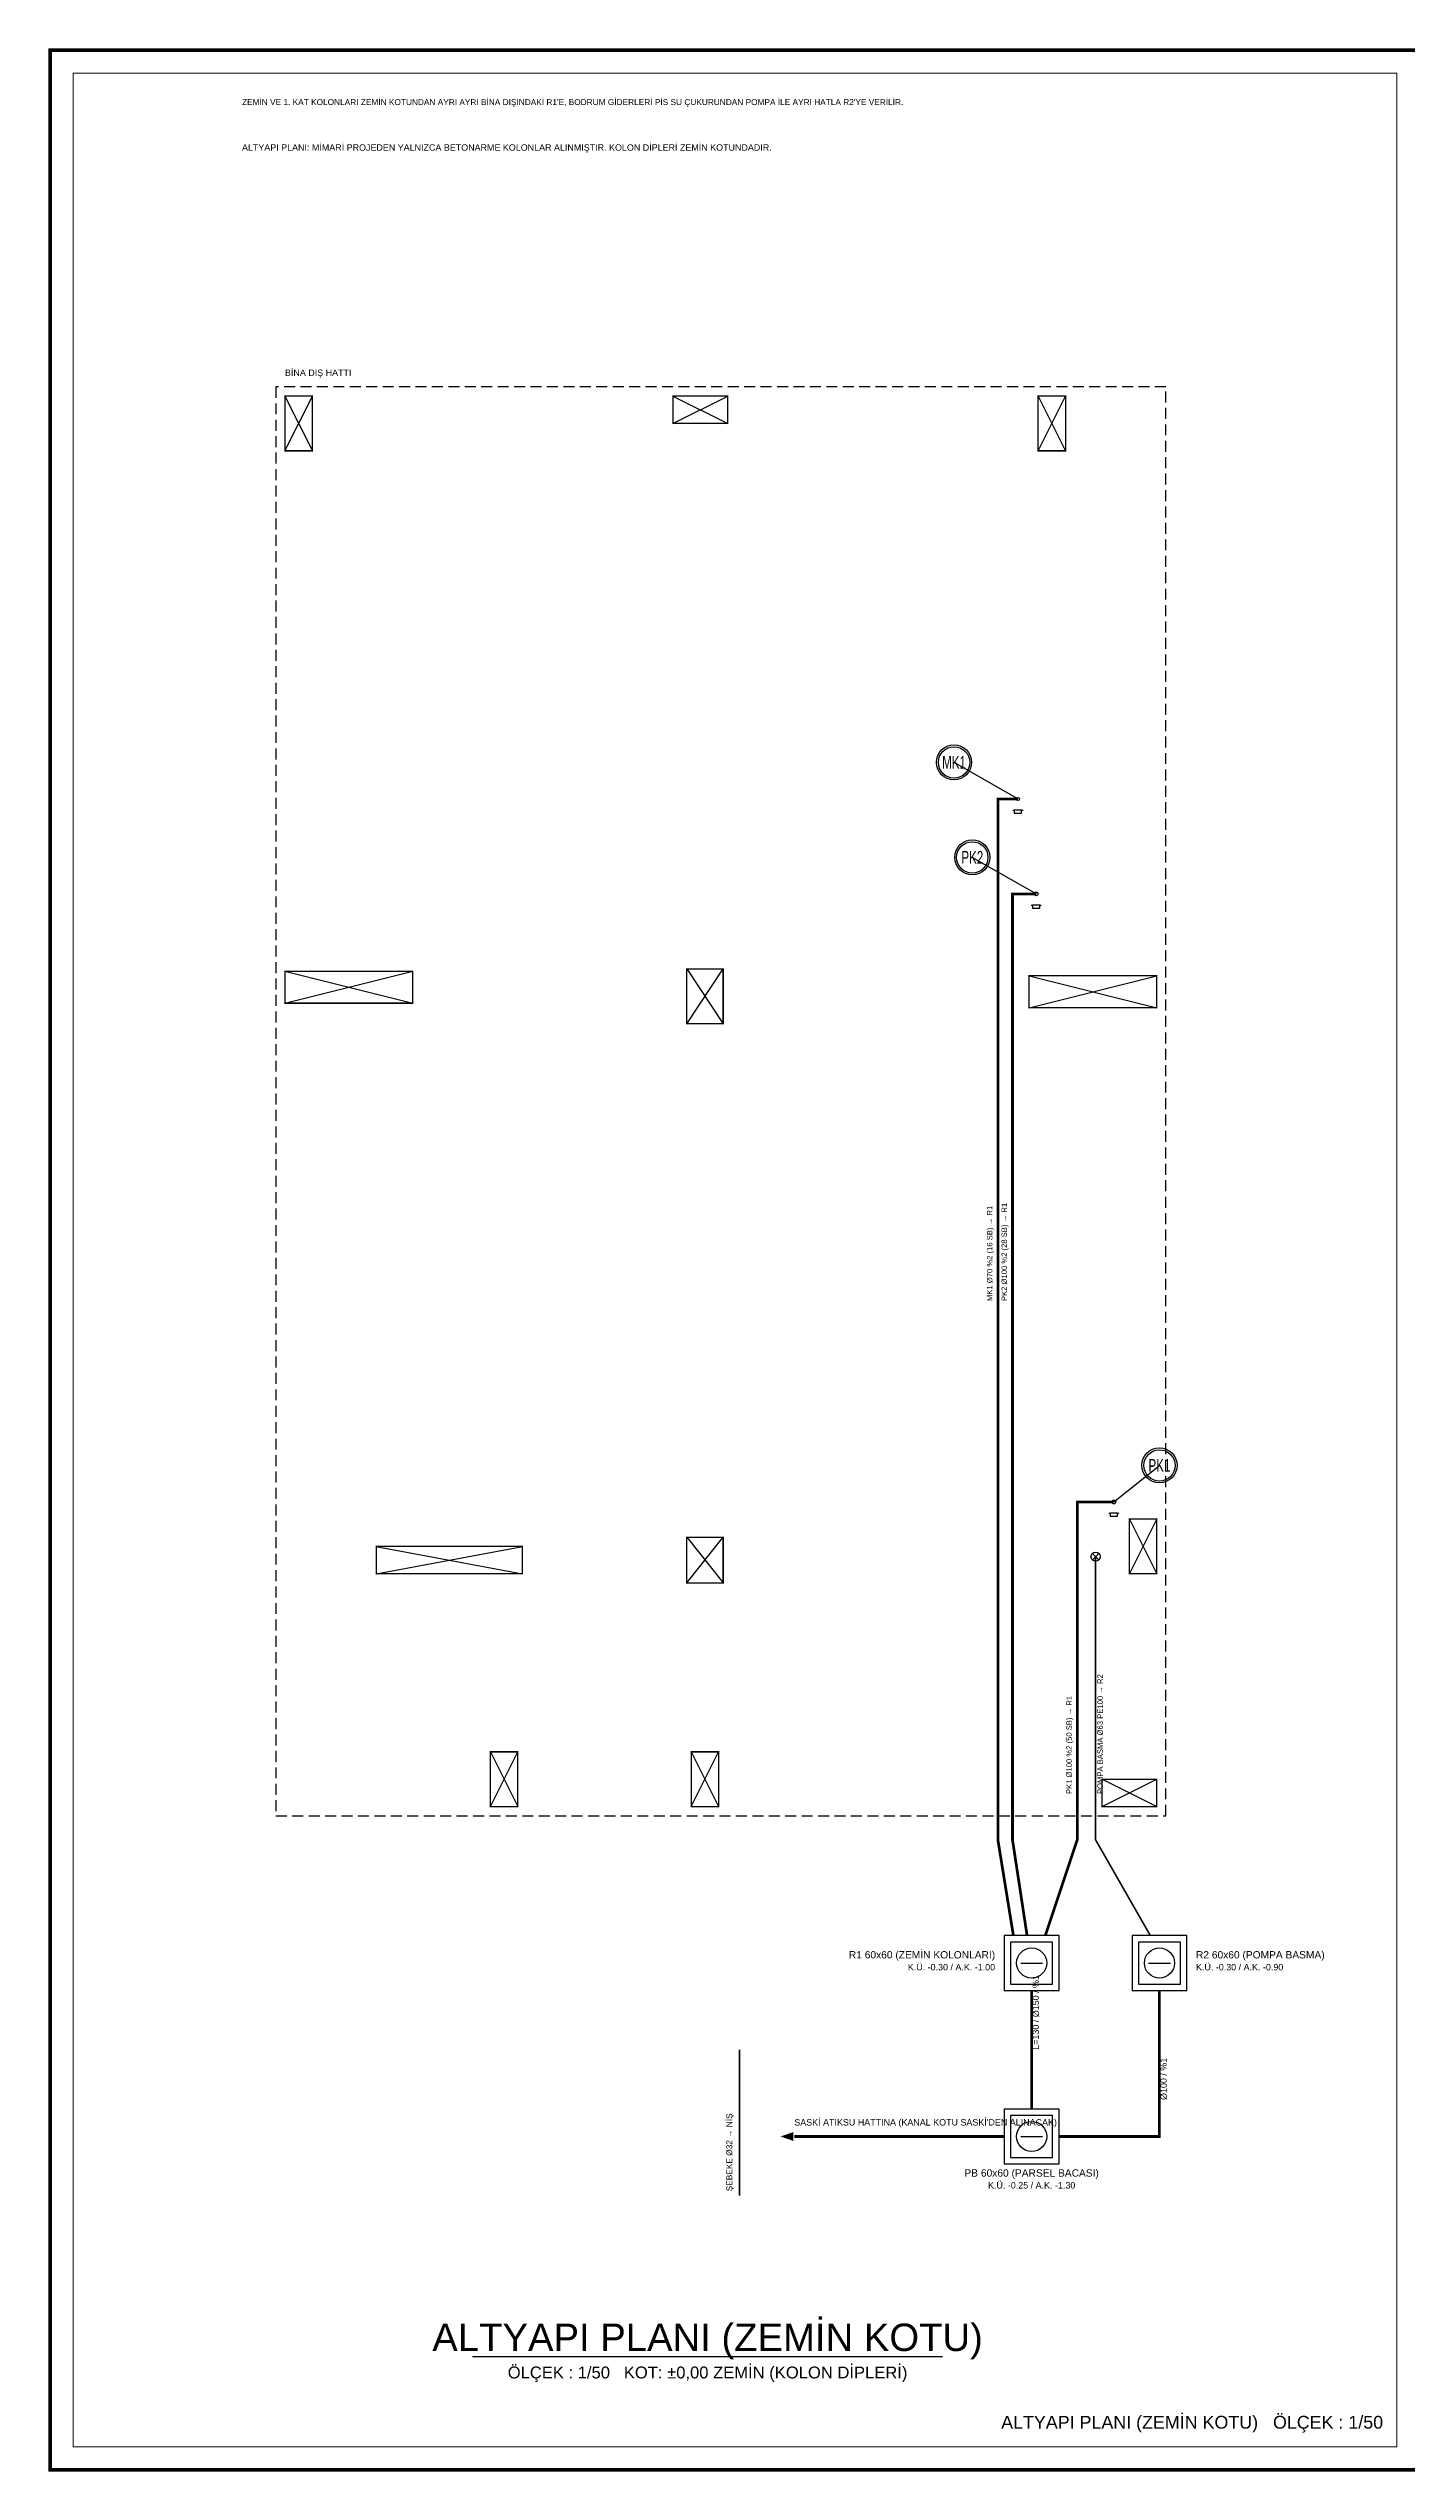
# Model space of a CAD drawing. Header units: centimetres. Extents: x -3952 to 14132, y 6348 to 11752.
# Drawn here: x -2 to 1487, y 9098 to 11752 of the extents above; entities that cross this region are included whole.
import ezdxf
from ezdxf.enums import TextEntityAlignment as Align

# ---------------------------------------------------------------- set-up
doc = ezdxf.new("R2010")
doc.units = ezdxf.units.CM
doc.linetypes.add('DASHED', pattern=[18, 12, -6])
doc.linetypes.add('PIS', pattern=[38, 30, -8])
for name, color, linetype in [('MIMARI-KOLON', 8, 'Continuous'), ('MTY-BINA-HATTI', 8, 'DASHED'), ('MTY-KAT-ADI', 1, 'Continuous'), ('MTY-PAFTA', 7, 'Continuous'), ('MTY-PIS SU-BASMA', 6, 'Continuous'), ('MTY-PIS-SU-BORUSU', 6, 'PIS'), ('MTY-PISSU-CAP', 211, 'Continuous'), ('MTY-PISSU-KOLON', 211, 'DASHED'), ('MTY-PISSU-KOLONNO', 211, 'Continuous'), ('MTY-ROGAR', 5, 'Continuous'), ('MTY-SOGUKSU-BORU', 5, 'Continuous'), ('MTY-TEFRIS', 15, 'Continuous'), ('MTY-TEMIZSU-CAP', 101, 'Continuous'), ('MTY-YAZI', 7, 'Continuous')]:
    doc.layers.add(name, color=color, linetype=linetype)
doc.layers.add('ROTAS-PAFTA-SINIRI', color=8, linetype='Continuous', plot=False)
doc.styles.add('ANOTATIVO', font='arial.ttf')
doc.styles.add('ROTAS', font='arial.ttf')

# ---------------------------------------------------------------- blocks, each defined once
blk = doc.blocks.new('ROTAS_PAFTA')
blk.add_lwpolyline([(0, 0), (1, 0), (1, 1), (0, 1)], close=True)
blk = doc.blocks.new('MTY-PIS SU KOLON')
at = {"layer": 'MTY-PISSU-KOLON', "linetype": 'Continuous', "lineweight": -3}
blk.add_hatch(color=256, dxfattribs=at).paths.add_polyline_path([(-2.7, -0.1, 0.848135), (0, -0.1, -0.848135), (2.7, -0.1, 0.414214), (0, 2.6, 0.414214)])
blk.add_circle((0, 0), 3.5, dxfattribs=at)
blk = doc.blocks.new('MTY-KOLON NO PIS SU')
at = {"color": 6, "linetype": 'Continuous', "ltscale": 100}
blk.add_circle((0, 0), 27.5, dxfattribs=at)
at = {"color": 7, "linetype": 'Continuous', "ltscale": 100}
blk.add_circle((0, 0), 24.5, dxfattribs=at)
at = {"style": 'ANOTATIVO', "width": 0.65}
blk.add_attdef('K', text='', height=20, dxfattribs=at).set_placement((0, 0), align=Align.MIDDLE_CENTER)

msp = doc.modelspace()

# ---------------------------------------------------------------- linework, layer by layer
at = {"layer": 'MIMARI-KOLON'}
for p, q in [((257.1, 11311.3), (287.1, 11371.3)), ((257.1, 11371.3), (287.1, 11311.3)), ((682.1, 11341.3), (742.1, 11371.3)), ((682.1, 11371.3), (742.1, 11341.3)), ((1082.1, 11311.3), (1112.1, 11371.3)), ((1082.1, 11371.3), (1112.1, 11311.3)), ((257.1, 10706.3), (397.1, 10741.3)), ((257.1, 10741.3), (397.1, 10706.3)), ((697.1, 10683.8), (737.1, 10743.8)), ((697.1, 10743.8), (737.1, 10683.8)), ((1072.1, 10701.3), (1212.1, 10736.3)), ((1072.1, 10736.3), (1212.1, 10701.3)), ((1182.1, 10081.3), (1212.1, 10141.3)), ((1182.1, 10141.3), (1212.1, 10081.3)), ((697.1, 10071.3), (737.1, 10121.3)), ((697.1, 10121.3), (737.1, 10071.3)), ((357.1, 10081.3), (517.1, 10111.3)), ((357.1, 10111.3), (517.1, 10081.3)), ((482.1, 9826.3), (512.1, 9886.3)), ((482.1, 9886.3), (512.1, 9826.3)), ((702.1, 9826.3), (732.1, 9886.3)), ((702.1, 9886.3), (732.1, 9826.3)), ((1152.1, 9826.3), (1212.1, 9856.3)), ((1152.1, 9856.3), (1212.1, 9826.3))]:
    msp.add_line(p, q, dxfattribs=at)
at = {"layer": 'MIMARI-KOLON', "const_width": 1.5}
for points in [[(257.1, 11371.3), (287.1, 11371.3), (287.1, 11311.3), (257.1, 11311.3), (257.1, 11371.3)], [(742.1, 11371.3), (742.1, 11341.3), (682.1, 11341.3), (682.1, 11371.3), (742.1, 11371.3)], [(1082.1, 11371.3), (1112.1, 11371.3), (1112.1, 11311.3), (1082.1, 11311.3), (1082.1, 11371.3)], [(397.1, 10741.3), (397.1, 10706.3), (257.1, 10706.3), (257.1, 10741.3), (397.1, 10741.3)], [(737.1, 10743.8), (737.1, 10683.8), (697.1, 10683.8), (697.1, 10743.8), (737.1, 10743.8)], [(1212.1, 10736.3), (1212.1, 10701.3), (1072.1, 10701.3), (1072.1, 10736.3), (1212.1, 10736.3)], [(1182.1, 10141.3), (1212.1, 10141.3), (1212.1, 10081.3), (1182.1, 10081.3), (1182.1, 10141.3)], [(517.1, 10111.3), (517.1, 10081.3), (357.1, 10081.3), (357.1, 10111.3), (517.1, 10111.3)], [(737.1, 10121.3), (737.1, 10071.3), (697.1, 10071.3), (697.1, 10121.3), (737.1, 10121.3)], [(482.1, 9886.3), (512.1, 9886.3), (512.1, 9826.3), (482.1, 9826.3), (482.1, 9886.3)], [(702.1, 9886.3), (732.1, 9886.3), (732.1, 9826.3), (702.1, 9826.3), (702.1, 9886.3)], [(1212.1, 9856.3), (1212.1, 9826.3), (1152.1, 9826.3), (1152.1, 9856.3), (1212.1, 9856.3)]]:
    msp.add_lwpolyline(points, close=True, dxfattribs=at)
at = {"layer": 'MTY-BINA-HATTI'}
msp.add_lwpolyline([(247.1, 9816.3), (1222.1, 9816.3), (1222.1, 11381.3), (247.1, 11381.3)], close=True, dxfattribs=at)
at = {"layer": 'MTY-KAT-ADI'}
msp.add_line((462.6, 9224), (977.4, 9224), dxfattribs=at)
at = {"layer": 'MTY-PAFTA'}
for points, const_width in [([(0, 9100), (1500, 9100), (1500, 11750), (0, 11750)], 4), ([(25, 9125), (1475, 9125), (1475, 11725), (25, 11725)], 1)]:
    msp.add_lwpolyline(points, close=True, dxfattribs=dict(at, const_width=const_width))
at = {"layer": 'MTY-PIS SU-BASMA'}
for p, q in [((1141.5, 10096.5), (1148.5, 10103.5)), ((1141.5, 10103.5), (1148.5, 10096.5))]:
    msp.add_line(p, q, dxfattribs=at)
at = {"layer": 'MTY-PIS SU-BASMA', "const_width": 1.8}
msp.add_lwpolyline([(1145, 10100), (1145, 9790), (1205, 9685)], dxfattribs=at)
at = {"layer": 'MTY-PIS SU-BASMA'}
msp.add_circle((1145, 10100), 5, dxfattribs=at)
at = {"layer": 'MTY-PIS-SU-BORUSU'}
for p, q in [((1054.4, 10917.6), (1056, 10917.6)), ((1064, 10917.6), (1065.6, 10917.6)), ((1074.4, 10813.6), (1076, 10813.6)), ((1084, 10813.6), (1085.6, 10813.6)), ((1159.4, 10147.6), (1161, 10147.6)), ((1169, 10147.6), (1170.6, 10147.6))]:
    msp.add_line(p, q, dxfattribs=at)
at = {"layer": 'MTY-PIS-SU-BORUSU', "const_width": 3}
for points in [[(1060, 10930), (1038, 10930), (1038, 9790), (1055, 9685)], [(1080, 10826), (1054, 10826), (1054, 9790), (1070, 9685)], [(1165, 10160), (1125, 10160), (1125, 9790), (1090, 9685)], [(1075, 9625), (1075, 9495)], [(1215, 9625), (1215, 9465), (1105, 9465)], [(1045, 9465), (815, 9465)]]:
    msp.add_lwpolyline(points, dxfattribs=at)
at = {"layer": 'MTY-PIS-SU-BORUSU'}
for points in [[(1056, 10914.4), (1064, 10914.4), (1064, 10917.6), (1056, 10917.6)], [(1076, 10810.4), (1084, 10810.4), (1084, 10813.6), (1076, 10813.6)], [(1161, 10144.4), (1169, 10144.4), (1169, 10147.6), (1161, 10147.6)]]:
    msp.add_lwpolyline(points, close=True, dxfattribs=at)
msp.add_solid([(800, 9465), (814, 9469.9), (814, 9460.1)], dxfattribs=at)
at = {"layer": 'MTY-PISSU-KOLONNO'}
for p, q in [((1060, 10930), (990, 10970)), ((1080, 10826), (1010, 10866)), ((1165, 10160), (1215, 10200))]:
    msp.add_line(p, q, dxfattribs=at)
at = {"layer": 'MTY-ROGAR'}
for p, q in [((1063, 9655), (1087, 9655)), ((1203, 9655), (1227, 9655)), ((1063, 9465), (1087, 9465))]:
    msp.add_line(p, q, dxfattribs=at)
for points in [[(1045, 9625), (1105, 9625), (1105, 9685), (1045, 9685)], [(1052, 9632), (1098, 9632), (1098, 9678), (1052, 9678)], [(1185, 9625), (1245, 9625), (1245, 9685), (1185, 9685)], [(1192, 9632), (1238, 9632), (1238, 9678), (1192, 9678)], [(1045, 9435), (1105, 9435), (1105, 9495), (1045, 9495)], [(1052, 9442), (1098, 9442), (1098, 9488), (1052, 9488)]]:
    msp.add_lwpolyline(points, close=True, dxfattribs=at)
for centre in [(1075, 9655), (1215, 9655), (1075, 9465)]:
    msp.add_circle(centre, 16.5, dxfattribs=at)
at = {"layer": 'MTY-SOGUKSU-BORU', "const_width": 2}
msp.add_lwpolyline([(755, 9400), (755, 9560)], dxfattribs=at)

# ---------------------------------------------------------------- block references
at = {"layer": 'MTY-PISSU-KOLONNO'}
ref = msp.add_blockref('MTY-KOLON NO PIS SU', (990, 10970), dxfattribs=dict(at, xscale=0.7, yscale=0.7))
ref.add_attrib('K', 'MK1', dxfattribs={"height": 14, "style": 'ANOTATIVO', "width": 0.65}).set_placement((990, 10970), align=Align.MIDDLE_CENTER)
ref = msp.add_blockref('MTY-KOLON NO PIS SU', (1010, 10866), dxfattribs=dict(at, xscale=0.7, yscale=0.7))
ref.add_attrib('K', 'PK2', dxfattribs={"height": 14, "style": 'ANOTATIVO', "width": 0.65}).set_placement((1010, 10866), align=Align.MIDDLE_CENTER)
ref = msp.add_blockref('MTY-KOLON NO PIS SU', (1215, 10200), dxfattribs=dict(at, xscale=0.7, yscale=0.7))
ref.add_attrib('K', 'PK1', dxfattribs={"height": 14, "style": 'ANOTATIVO', "width": 0.65}).set_placement((1215, 10200), align=Align.MIDDLE_CENTER)
at = {"layer": 'MTY-TEFRIS'}
for p, xscale, yscale in [((1060, 10930), 0.5, 0.5), ((1080, 10826), 0.6, 0.6), ((1165, 10160), 0.6, 0.6)]:
    msp.add_blockref('MTY-PIS SU KOLON', p, dxfattribs=dict(at, xscale=xscale, yscale=yscale))
at = {"layer": 'ROTAS-PAFTA-SINIRI', "xscale": 1500, "yscale": 2650}
msp.add_blockref('ROTAS_PAFTA', (0, 9100), dxfattribs=at)

# ---------------------------------------------------------------- texts
at = {"layer": 'MIMARI-KOLON', "style": 'ROTAS'}
msp.add_text('BİNA DIŞ HATTI', height=7, dxfattribs=at).set_placement((257.1, 11393.3))
at = {"layer": 'MTY-KAT-ADI', "style": 'ROTAS'}
for s, height, p in [('ALTYAPI PLANI (ZEMİN KOTU)', 30, (720, 9230)), ('ÖLÇEK : 1/50   KOT: ±0,00 ZEMİN (KOLON DİPLERİ)', 13, (720, 9200))]:
    msp.add_text(s, height=height, dxfattribs=at).set_placement(p, align=Align.CENTER)
at = {"layer": 'MTY-PAFTA', "style": 'ROTAS'}
msp.add_text('ALTYAPI PLANI (ZEMİN KOTU)   ÖLÇEK : 1/50', height=14, dxfattribs=at).set_placement((1460, 9145), align=Align.RIGHT)
at = {"layer": 'MTY-PISSU-CAP', "style": 'ROTAS'}
for s, height, p in [("ZEMİN VE 1. KAT KOLONLARI ZEMİN KOTUNDAN AYRI AYRI BİNA DIŞINDAKİ R1'E, BODRUM GİDERLERİ PİS SU ÇUKURUNDAN POMPA İLE AYRI HATLA R2'YE VERİLİR.", 6.5, (210, 11690)), ("SASKİ ATIKSU HATTINA (KANAL KOTU SASKİ'DEN ALINACAK)", 7, (815, 9477))]:
    msp.add_text(s, height=height, dxfattribs=at).set_placement(p)
for s, height, p in [('MK1 Ø70 %2 (16 SB) → R1', 6, (1032, 10380)), ('PK2 Ø100 %2 (28 SB) → R1', 6, (1048, 10380)), ('POMPA BASMA Ø63 PE100 → R2', 6, (1153, 9840)), ('PK1 Ø100 %2 (50 SB) → R1', 6, (1119, 9840)), ('L=130 / Ø150 / %1', 7, (1083, 9560)), ('Ø100 / %1', 7, (1223, 9505))]:
    msp.add_text(s, height=height, rotation=90, dxfattribs=at).set_placement(p)
at = {"layer": 'MTY-ROGAR', "style": 'ROTAS'}
for s, height, p in [('R1 60x60 (ZEMİN KOLONLARI)', 8, (1035, 9660)), ('K.Ü. -0.30 / A.K. -1.00', 7, (1035, 9647))]:
    msp.add_text(s, height=height, dxfattribs=at).set_placement(p, align=Align.RIGHT)
for s, height, p in [('R2 60x60 (POMPA BASMA)', 8, (1255, 9660)), ('K.Ü. -0.30 / A.K. -0.90', 7, (1255, 9647))]:
    msp.add_text(s, height=height, dxfattribs=at).set_placement(p)
for s, height, p in [('PB 60x60 (PARSEL BACASI)', 8, (1075, 9421)), ('K.Ü. -0.25 / A.K. -1.30', 7, (1075, 9408))]:
    msp.add_text(s, height=height, dxfattribs=at).set_placement(p, align=Align.CENTER)
at = {"layer": 'MTY-TEMIZSU-CAP', "style": 'ROTAS'}
msp.add_text('ŞEBEKE Ø32 → NİŞ', height=6.5, rotation=90, dxfattribs=at).set_placement((747, 9405))
at = {"layer": 'MTY-YAZI', "style": 'ROTAS'}
msp.add_text('ALTYAPI PLANI: MİMARİ PROJEDEN YALNIZCA BETONARME KOLONLAR ALINMIŞTIR. KOLON DİPLERİ ZEMİN KOTUNDADIR.', height=7, dxfattribs=at).set_placement((210, 11640))

doc.saveas('drawing.dxf')
